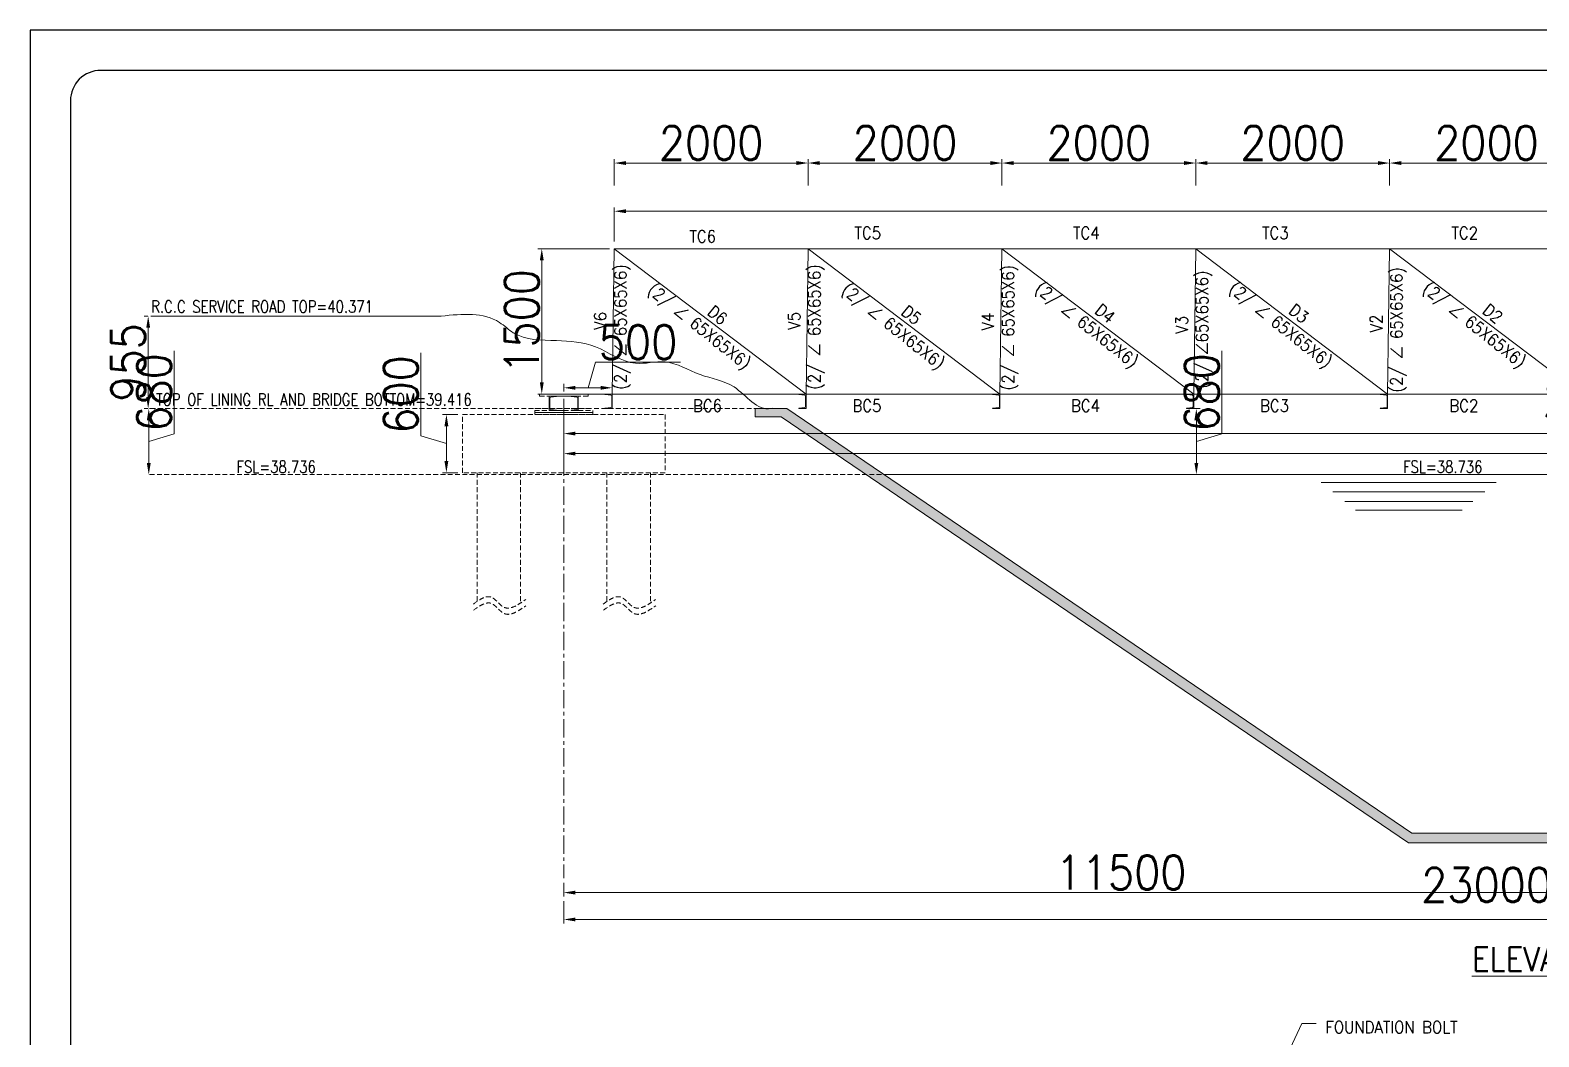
# Model space of a CAD drawing. Header units: millimetres. Extents: x 0 to 1124626, y -157535 to 82123.
# Drawn here: x 307916 to 323483, y 21805 to 32191 of the extents above; entities that cross this region are included whole.
import ezdxf

# ---------------------------------------------------------------- set-up
doc = ezdxf.new("R2010")
doc.units = ezdxf.units.MM
doc.header["$MEASUREMENT"] = 0
for name, pattern in [('CENTER', [2, 1.25, -0.25, 0.25, -0.25]), ('DASHED', [0.75, 0.5, -0.25]), ('HIDDEN', [0.375, 0.25, -0.125])]:
    doc.linetypes.add(name, pattern=pattern)
for name, color, linetype, lineweight in [('CN', 253, 'Continuous', 15), ('Dim', 6, 'Continuous', 13), ('HIDE', 251, 'HIDDEN', 13), ('rSHEET', 2, 'Continuous', 30), ('STR. STEEL', 25, 'Continuous', 18), ('Text', 7, 'Continuous', 15), ('TITLE TEXT', 50, 'Continuous', 18)]:
    doc.layers.add(name, color=color, linetype=linetype, lineweight=lineweight)
doc.styles.add('style1', font='romans.shx', dxfattribs={"width": 0.9, "height": 300})
doc.dimstyles.new('Copy of DIM-1', dxfattribs={"dimscale": 40, "dimtxt": 125, "dimasz": 3, "dimexe": 1, "dimexo": 1.2, "dimgap": 0.8, "dimtad": 1, "dimdec": 0, "dimzin": 1, "dimdsep": 46, "dimtxsty": 'style1', "dimcen": 2, "dimclrd": 8, "dimclre": 8, "dimclrt": 7, "dimadec": 0, "dimazin": 0, "dimtfac": 1, "dimtdec": 0, "dimtofl": 0, "dimtmove": 1, "dimatfit": 3, "dimfxl": 1, "dimtolj": 1, "dimtzin": 0, "dimlwd": 9, "dimlwe": 9, "dimarcsym": 1})

# ---------------------------------------------------------------- blocks, each defined once
blk = doc.blocks.new('*D497')
at = {"layer": 'DEFPOINTS', "color": 0, "ltscale": 20, "transparency": 16777216}
for p in [(313943, 30323), (313943, 29964), (335943, 29936)]:
    blk.add_point(p, dxfattribs=at)
at = {"layer": 'Dim', "color": 8, "lineweight": 9, "ltscale": 20, "transparency": 16777216}
for p, q in [((313943, 30012), (313943, 30363)), ((335943, 29984), (335943, 30363)), ((335823, 30323), (314063, 30323))]:
    blk.add_line(p, q, dxfattribs=at)
at = {"layer": 'Dim', "color": 8, "ltscale": 20, "transparency": 16777216}
for points in [[(314063, 30343), (314063, 30303), (313943, 30323)], [(335823, 30303), (335823, 30343), (335943, 30323)]]:
    blk.add_solid(points, dxfattribs=at)
at = {"layer": 'Dim', "color": 7, "ltscale": 20, "transparency": 16777216, "insert": (324943, 30621), "char_height": 350, "attachment_point": 5, "style": 'style1'}
blk.add_mtext('\\A1;2/ ISMC 150', dxfattribs=at)
blk = doc.blocks.new('*D498')
at = {"layer": 'DEFPOINTS', "color": 0, "ltscale": 20, "transparency": 16777216}
for p in [(313422, 28436), (336422, 28436), (336422, 28029)]:
    blk.add_point(p, dxfattribs=at)
at = {"layer": 'Dim', "color": 8, "lineweight": 9, "ltscale": 20, "transparency": 16777216}
for p, q in [((313422, 28388), (313422, 27989)), ((336422, 28388), (336422, 27989)), ((313542, 28029), (336302, 28029))]:
    blk.add_line(p, q, dxfattribs=at)
at = {"layer": 'Dim', "color": 8, "ltscale": 20, "transparency": 16777216}
for points in [[(313542, 28049), (313542, 28009), (313422, 28029)], [(336302, 28009), (336302, 28049), (336422, 28029)]]:
    blk.add_solid(points, dxfattribs=at)
at = {"layer": 'Dim', "color": 7, "ltscale": 20, "transparency": 16777216, "insert": (324922, 28327), "char_height": 350, "attachment_point": 5, "style": 'style1'}
blk.add_mtext('\\A1;2/ ISMC 200', dxfattribs=at)
blk = doc.blocks.new('*D499')
at = {"layer": 'DEFPOINTS', "color": 0, "ltscale": 20, "transparency": 16777216}
for p in [(317943, 30820), (315943, 30540), (317943, 30540)]:
    blk.add_point(p, dxfattribs=at)
at = {"layer": 'Dim', "color": 8, "lineweight": 9, "ltscale": 20, "transparency": 16777216}
for p, q in [((315943, 30588), (315943, 30860)), ((317943, 30588), (317943, 30860)), ((316063, 30820), (317823, 30820))]:
    blk.add_line(p, q, dxfattribs=at)
at = {"layer": 'Dim', "color": 8, "ltscale": 20, "transparency": 16777216}
for points in [[(316063, 30840), (316063, 30800), (315943, 30820)], [(317823, 30800), (317823, 30840), (317943, 30820)]]:
    blk.add_solid(points, dxfattribs=at)
at = {"layer": 'Dim', "color": 7, "ltscale": 20, "transparency": 16777216, "insert": (316943, 31027), "char_height": 350, "attachment_point": 5, "style": 'style1'}
blk.add_mtext('\\A1;2000', dxfattribs=at)
blk = doc.blocks.new('*D500')
at = {"layer": 'DEFPOINTS', "color": 0, "ltscale": 20, "transparency": 16777216}
for p in [(319943, 30820), (317943, 30540), (319943, 30540)]:
    blk.add_point(p, dxfattribs=at)
at = {"layer": 'Dim', "color": 8, "lineweight": 9, "ltscale": 20, "transparency": 16777216}
for p, q in [((317943, 30588), (317943, 30860)), ((319943, 30588), (319943, 30860)), ((318063, 30820), (319823, 30820))]:
    blk.add_line(p, q, dxfattribs=at)
at = {"layer": 'Dim', "color": 8, "ltscale": 20, "transparency": 16777216}
for points in [[(318063, 30840), (318063, 30800), (317943, 30820)], [(319823, 30800), (319823, 30840), (319943, 30820)]]:
    blk.add_solid(points, dxfattribs=at)
at = {"layer": 'Dim', "color": 7, "ltscale": 20, "transparency": 16777216, "insert": (318943, 31027), "char_height": 350, "attachment_point": 5, "style": 'style1'}
blk.add_mtext('\\A1;2000', dxfattribs=at)
blk = doc.blocks.new('*D501')
at = {"layer": 'DEFPOINTS', "color": 0, "ltscale": 20, "transparency": 16777216}
for p in [(321943, 30820), (319943, 30540), (321943, 30540)]:
    blk.add_point(p, dxfattribs=at)
at = {"layer": 'Dim', "color": 8, "lineweight": 9, "ltscale": 20, "transparency": 16777216}
for p, q in [((319943, 30588), (319943, 30860)), ((321943, 30588), (321943, 30860)), ((320063, 30820), (321823, 30820))]:
    blk.add_line(p, q, dxfattribs=at)
at = {"layer": 'Dim', "color": 8, "ltscale": 20, "transparency": 16777216}
for points in [[(320063, 30840), (320063, 30800), (319943, 30820)], [(321823, 30800), (321823, 30840), (321943, 30820)]]:
    blk.add_solid(points, dxfattribs=at)
at = {"layer": 'Dim', "color": 7, "ltscale": 20, "transparency": 16777216, "insert": (320943, 31027), "char_height": 350, "attachment_point": 5, "style": 'style1'}
blk.add_mtext('\\A1;2000', dxfattribs=at)
blk = doc.blocks.new('*D502')
at = {"layer": 'DEFPOINTS', "color": 0, "ltscale": 20, "transparency": 16777216}
for p in [(323943, 30820), (321943, 30540), (323943, 30540)]:
    blk.add_point(p, dxfattribs=at)
at = {"layer": 'Dim', "color": 8, "lineweight": 9, "ltscale": 20, "transparency": 16777216}
for p, q in [((321943, 30588), (321943, 30860)), ((323943, 30588), (323943, 30860)), ((322063, 30820), (323823, 30820))]:
    blk.add_line(p, q, dxfattribs=at)
at = {"layer": 'Dim', "color": 8, "ltscale": 20, "transparency": 16777216}
for points in [[(322063, 30840), (322063, 30800), (321943, 30820)], [(323823, 30800), (323823, 30840), (323943, 30820)]]:
    blk.add_solid(points, dxfattribs=at)
at = {"layer": 'Dim', "color": 7, "ltscale": 20, "transparency": 16777216, "insert": (322943, 31027), "char_height": 350, "attachment_point": 5, "style": 'style1'}
blk.add_mtext('\\A1;2000', dxfattribs=at)
blk = doc.blocks.new('*D508')
at = {"layer": 'DEFPOINTS', "color": 0, "ltscale": 20, "transparency": 16777216}
for p in [(336422, 28193), (313422, 28069), (336422, 27822)]:
    blk.add_point(p, dxfattribs=at)
at = {"layer": 'Dim', "color": 8, "lineweight": 9, "ltscale": 20, "transparency": 16777216}
for p, q in [((313422, 28021), (313422, 27782)), ((336422, 28145), (336422, 27782)), ((313542, 27822), (336302, 27822))]:
    blk.add_line(p, q, dxfattribs=at)
at = {"layer": 'Dim', "color": 8, "ltscale": 20, "transparency": 16777216}
for points in [[(313542, 27842), (313542, 27802), (313422, 27822)], [(336302, 27802), (336302, 27842), (336422, 27822)]]:
    blk.add_solid(points, dxfattribs=at)
at = {"layer": 'Dim', "color": 7, "ltscale": 20, "transparency": 16777216, "insert": (324922, 28029), "char_height": 350, "attachment_point": 5, "style": 'style1'}
blk.add_mtext('\\A1;23000', dxfattribs=at)
blk = doc.blocks.new('*D509')
at = {"layer": 'DEFPOINTS', "color": 0, "ltscale": 20, "transparency": 16777216}
for p in [(313195, 29936), (313943, 29936), (313922, 28436)]:
    blk.add_point(p, dxfattribs=at)
at = {"layer": 'Dim', "color": 8, "lineweight": 9, "ltscale": 20, "transparency": 16777216}
for p, q in [((313895, 29936), (313155, 29936)), ((313195, 28556), (313195, 29816)), ((313874, 28436), (313155, 28436))]:
    blk.add_line(p, q, dxfattribs=at)
at = {"layer": 'Dim', "color": 8, "ltscale": 20, "transparency": 16777216}
for points in [[(313215, 29816), (313175, 29816), (313195, 29936)], [(313175, 28556), (313215, 28556), (313195, 28436)]]:
    blk.add_solid(points, dxfattribs=at)
at = {"layer": 'Dim', "color": 7, "ltscale": 20, "transparency": 16777216, "insert": (312988, 29186), "char_height": 350, "attachment_point": 5, "rotation": 90, "style": 'style1'}
blk.add_mtext('\\A1;1500', dxfattribs=at)
blk = doc.blocks.new('*D511')
at = {"layer": 'DEFPOINTS', "color": 0, "ltscale": 20, "transparency": 16777216}
for p in [(315943, 30820), (313943, 30540), (315943, 30540)]:
    blk.add_point(p, dxfattribs=at)
at = {"layer": 'Dim', "color": 8, "lineweight": 9, "ltscale": 20, "transparency": 16777216}
for p, q in [((313943, 30588), (313943, 30860)), ((315943, 30588), (315943, 30860)), ((314063, 30820), (315823, 30820))]:
    blk.add_line(p, q, dxfattribs=at)
at = {"layer": 'Dim', "color": 8, "ltscale": 20, "transparency": 16777216}
for points in [[(314063, 30840), (314063, 30800), (313943, 30820)], [(315823, 30800), (315823, 30840), (315943, 30820)]]:
    blk.add_solid(points, dxfattribs=at)
at = {"layer": 'Dim', "color": 7, "ltscale": 20, "transparency": 16777216, "insert": (314943, 31027), "char_height": 350, "attachment_point": 5, "style": 'style1'}
blk.add_mtext('\\A1;2000', dxfattribs=at)
blk = doc.blocks.new('*D512')
at = {"layer": 'DEFPOINTS', "color": 0, "ltscale": 20, "transparency": 16777216}
for p in [(313422, 28501), (313422, 28416), (313922, 28436)]:
    blk.add_point(p, dxfattribs=at)
at = {"layer": 'Dim', "color": 8, "lineweight": 9, "ltscale": 20, "transparency": 16777216}
for p, q in [((313751, 28764), (313672, 28501)), ((314625, 28764), (313751, 28764)), ((313422, 28464), (313422, 28541)), ((313802, 28501), (313542, 28501)), ((313922, 28484), (313922, 28541))]:
    blk.add_line(p, q, dxfattribs=at)
at = {"layer": 'Dim', "color": 8, "ltscale": 20, "transparency": 16777216}
for points in [[(313542, 28521), (313542, 28481), (313422, 28501)], [(313802, 28481), (313802, 28521), (313922, 28501)]]:
    blk.add_solid(points, dxfattribs=at)
at = {"layer": 'Dim', "color": 7, "ltscale": 20, "transparency": 16777216, "insert": (314188, 28971), "char_height": 350, "attachment_point": 5, "style": 'style1'}
blk.add_mtext('\\A1;500', dxfattribs=at)
blk = doc.blocks.new('*D515')
at = {"layer": 'DEFPOINTS', "color": 0, "ltscale": 20, "transparency": 16777216}
for p in [(312211, 28225), (312377, 28225), (312377, 27625)]:
    blk.add_point(p, dxfattribs=at)
at = {"layer": 'Dim', "color": 8, "lineweight": 9, "ltscale": 20, "transparency": 16777216}
for p, q in [((311948, 28862), (311948, 28004)), ((312329, 28225), (312171, 28225)), ((312211, 27745), (312211, 28105)), ((311948, 28004), (312211, 27925)), ((312329, 27625), (312171, 27625))]:
    blk.add_line(p, q, dxfattribs=at)
at = {"layer": 'Dim', "color": 8, "ltscale": 20, "transparency": 16777216}
for points in [[(312231, 28105), (312191, 28105), (312211, 28225)], [(312191, 27745), (312231, 27745), (312211, 27625)]]:
    blk.add_solid(points, dxfattribs=at)
at = {"layer": 'Dim', "color": 7, "ltscale": 20, "transparency": 16777216, "insert": (311741, 28433), "char_height": 350, "attachment_point": 5, "rotation": 90, "style": 'style1'}
blk.add_mtext('\\A1;600', dxfattribs=at)
blk = doc.blocks.new('*D597')
at = {"layer": 'DEFPOINTS', "color": 0, "ltscale": 20, "transparency": 16777216}
for p in [(309101, 28286), (309140, 28286), (309101, 27606)]:
    blk.add_point(p, dxfattribs=at)
at = {"layer": 'Dim', "color": 8, "lineweight": 9, "ltscale": 20, "transparency": 16777216}
for p, q in [((309403, 28883), (309403, 28025)), ((309149, 28286), (309180, 28286)), ((309140, 27726), (309140, 28166)), ((309403, 28025), (309140, 27946)), ((309149, 27606), (309180, 27606))]:
    blk.add_line(p, q, dxfattribs=at)
at = {"layer": 'Dim', "color": 8, "ltscale": 20, "transparency": 16777216}
for points in [[(309160, 28166), (309120, 28166), (309140, 28286)], [(309120, 27726), (309160, 27726), (309140, 27606)]]:
    blk.add_solid(points, dxfattribs=at)
at = {"layer": 'Dim', "color": 7, "ltscale": 20, "transparency": 16777216, "insert": (309196, 28454), "char_height": 350, "attachment_point": 5, "rotation": 90, "style": 'style1'}
blk.add_mtext('\\A1;680', dxfattribs=at)
blk = doc.blocks.new('*D598')
at = {"layer": 'DEFPOINTS', "color": 0, "ltscale": 20, "transparency": 16777216}
for p in [(309134, 29241), (309180, 29241), (309180, 28286)]:
    blk.add_point(p, dxfattribs=at)
at = {"layer": 'Dim', "color": 8, "lineweight": 9, "ltscale": 20, "transparency": 16777216}
for p, q in [((309132, 29241), (309094, 29241)), ((309134, 28406), (309134, 29121)), ((309132, 28286), (309094, 28286))]:
    blk.add_line(p, q, dxfattribs=at)
at = {"layer": 'Dim', "color": 8, "ltscale": 20, "transparency": 16777216}
for points in [[(309154, 29121), (309114, 29121), (309134, 29241)], [(309114, 28406), (309154, 28406), (309134, 28286)]]:
    blk.add_solid(points, dxfattribs=at)
at = {"layer": 'Dim', "color": 7, "ltscale": 20, "transparency": 16777216, "insert": (308927, 28763), "char_height": 350, "attachment_point": 5, "rotation": 90, "style": 'style1'}
blk.add_mtext('\\A1;955', dxfattribs=at)
blk = doc.blocks.new('*D599')
at = {"layer": 'DEFPOINTS', "color": 0, "ltscale": 20, "transparency": 16777216}
for p in [(324922, 23555), (313422, 23443), (324922, 23293)]:
    blk.add_point(p, dxfattribs=at)
at = {"layer": 'Dim', "color": 8, "lineweight": 9, "ltscale": 20, "transparency": 16777216}
for p, q in [((324922, 23507), (324922, 23253)), ((313422, 23395), (313422, 23253)), ((313542, 23293), (324802, 23293))]:
    blk.add_line(p, q, dxfattribs=at)
at = {"layer": 'Dim', "color": 8, "ltscale": 20, "transparency": 16777216}
for points in [[(313542, 23313), (313542, 23273), (313422, 23293)], [(324802, 23273), (324802, 23313), (324922, 23293)]]:
    blk.add_solid(points, dxfattribs=at)
at = {"layer": 'Dim', "color": 7, "ltscale": 20, "transparency": 16777216, "insert": (319172, 23500), "char_height": 350, "attachment_point": 5, "style": 'style1'}
blk.add_mtext('\\A1;11500', dxfattribs=at)
blk = doc.blocks.new('*D601')
at = {"layer": 'DEFPOINTS', "color": 0, "ltscale": 20, "transparency": 16777216}
for p in [(313422, 23253), (336422, 23253), (336422, 23016)]:
    blk.add_point(p, dxfattribs=at)
at = {"layer": 'Dim', "color": 8, "lineweight": 9, "ltscale": 20, "transparency": 16777216}
for p, q in [((313422, 23205), (313422, 22976)), ((336422, 23205), (336422, 22976)), ((313542, 23016), (336302, 23016))]:
    blk.add_line(p, q, dxfattribs=at)
at = {"layer": 'Dim', "color": 8, "ltscale": 20, "transparency": 16777216}
for points in [[(313542, 23036), (313542, 22996), (313422, 23016)], [(336302, 22996), (336302, 23036), (336422, 23016)]]:
    blk.add_solid(points, dxfattribs=at)
at = {"layer": 'Dim', "color": 7, "ltscale": 20, "transparency": 16777216, "insert": (324922, 23314), "char_height": 350, "attachment_point": 5, "style": 'style1'}
blk.add_mtext('\\A1;23000 C/C OF PILE CAP', dxfattribs=at)
blk = doc.blocks.new('*D550')
at = {"layer": 'DEFPOINTS', "color": 0, "ltscale": 20, "transparency": 16777216}
for p in [(319847, 28286), (319847, 27606), (319949, 27606)]:
    blk.add_point(p, dxfattribs=at)
at = {"layer": 'Dim', "color": 8, "lineweight": 9, "ltscale": 20, "transparency": 16777216}
for p, q in [((320212, 28883), (320212, 28025)), ((319895, 28286), (319989, 28286)), ((319949, 28166), (319949, 27726)), ((320212, 28025), (319949, 27946)), ((319895, 27606), (319989, 27606))]:
    blk.add_line(p, q, dxfattribs=at)
at = {"layer": 'Dim', "color": 8, "ltscale": 20, "transparency": 16777216}
for points in [[(319969, 28166), (319929, 28166), (319949, 28286)], [(319929, 27726), (319969, 27726), (319949, 27606)]]:
    blk.add_solid(points, dxfattribs=at)
at = {"layer": 'Dim', "color": 7, "ltscale": 20, "transparency": 16777216, "insert": (320005, 28454), "char_height": 350, "attachment_point": 5, "rotation": 90, "style": 'style1'}
blk.add_mtext('\\A1;680', dxfattribs=at)

msp = doc.modelspace()

# ---------------------------------------------------------------- hatches: boundary and pattern name
at = {"layer": 'Dim', "ltscale": 20}
h = msp.add_hatch(dxfattribs=at)
h.set_pattern_fill('AR-CONC', color=256, scale=50)
h.set_pattern_definition([(50, (169089.5, -2871.46), (358.6301, -31.37607), [37.5, -412.5]), (355, (169089.5, -2871.46), (-69.3757, 376.0961), [30, -330]), (100.45144, (169119.37, -2874.07), (289.2544, 344.72), [31.8701, -350.57106]), (46.1842, (169089.5, -2771.46), (533.6207, -82.7596), [56.25, -618.75]), (96.63564, (169133.95, -2778.36), (467.331, 487.0593), [47.8052, -525.8569]), (351.18416, (169089.5, -2771.46), (467.331, 487.0593), [45, -495]), (21, (169139.5, -2796.46), (298.45353, -201.30945), [37.5, -412.5]), (326, (169139.5, -2796.46), (121.6577, 362.575), [30, -330]), (71.45144, (169164.36, -2813.23), (420.1112, 161.2656), [31.8701, -350.57106]), (37.5, (169089.49, -2871.46), (6.07993, 166.44693), [0, -326, 0, -335, 0, -331.25]), (7.5, (169089.49, -2871.46), (131.53477, 197.20586), [0, -191, 0, -318.5, 0, -126.25]), (327.5, (168977.99, -2871.46), (266.91122, -11.27744), [0, -125, 0, -390, 0, -517.5]), (317.5, (168927.99, -2871.46), (291.5931, 50.0525), [0, -162.5, 0, -259, 0, -367.5])])
h.paths.add_polyline_path([(316723.5586, 27605.9832), (316545.5541, 27605.9832), (322138.9011, 23807.7103, 0.1502506476), (322144.5189, 23805.9832), (324922.1887, 23805.9832), (324922.1887, 23905.9832), (322172.1887, 23905.9832)])
edge = h.paths.add_edge_path()
edge.add_line((315722.1887, 28285.9832), (315559.0305, 28285.9832))
edge.add_spline(control_points=[(315559.0305, 28285.9832), (315537.859, 28282.0282), (315517.4318, 28282.3282), (315497.5712, 28285.9832)], knot_values=[3526.4432246046, 3526.4432246046, 3526.4432246046, 3526.4432246046, 3592.0427705407, 3592.0427705407, 3592.0427705407, 3592.0427705407], degree=3, periodic=0)
edge.add_line((315497.5712, 28285.9832), (315395.8724, 28285.9832))
edge.add_line((315395.8724, 28285.9832), (315395.8724, 28203.2547))
edge.add_line((315395.8724, 28203.2547), (315666.0103, 28203.2547))
edge.add_line((315666.0103, 28203.2547), (316545.5541, 27605.9832))
edge.add_line((316545.5541, 27605.9832), (316723.5586, 27605.9832))
edge.add_line((316723.5586, 27605.9832), (315722.1887, 28285.9832))
edge = h.paths.add_edge_path()
edge.add_line((334178.3671, 28203.2547), (334448.505, 28203.2547))
edge.add_line((334448.505, 28203.2547), (334448.505, 28285.9832))
edge.add_line((334448.505, 28285.9832), (334346.8063, 28285.9832))
edge.add_spline(control_points=[(334346.8063, 28285.9832), (334326.9456, 28282.3282), (334306.5184, 28282.0282), (334285.3469, 28285.9832)], knot_values=[3526.4432246046, 3526.4432246046, 3526.4432246046, 3526.4432246046, 3592.0427705407, 3592.0427705407, 3592.0427705407, 3592.0427705407], degree=3, periodic=0)
edge.add_line((334285.3469, 28285.9832), (334122.1887, 28285.9832))
edge.add_line((334122.1887, 28285.9832), (327672.1887, 23905.9832))
edge.add_line((327672.1887, 23905.9832), (324922.1887, 23905.9832))
edge.add_line((324922.1887, 23905.9832), (324922.1887, 23805.9832))
edge.add_line((324922.1887, 23805.9832), (327699.8585, 23805.9832))
edge.add_arc((327699.8585, 23815.9832), 10, 270, 304.17924052)
edge.add_line((327705.4763, 23807.7103), (334178.3671, 28203.2547))

# ---------------------------------------------------------------- linework, layer by layer
at = {"layer": 'CN', "ltscale": 20}
for p, q in [((313942.8856, 29936.3402), (313922.1887, 28435.9832)), ((315942.8856, 29936.3402), (315922.1887, 28435.9832)), ((317942.8856, 29936.3402), (317922.1887, 28435.9832)), ((317942.8856, 29936.3402), (319922.1887, 28435.9832)), ((319942.8856, 29936.3402), (319922.1887, 28435.9832)), ((319942.8856, 29936.3402), (321922.1887, 28435.9832)), ((321942.8856, 29936.3402), (321922.1887, 28435.9832)), ((321942.8856, 29936.3402), (323922.1887, 28435.9832)), ((313272.1887, 28435.9832), (333922.1887, 28435.9832)), ((317922.1887, 28435.9832), (336572.1887, 28435.9832))]:
    msp.add_line(p, q, dxfattribs=at)
at = {"layer": 'CN', "linetype": 'Continuous', "ltscale": 5}
for p, q in [((313942.8856, 29936.3402), (335942.8856, 29936.3402)), ((313942.8856, 29936.3402), (315922.1887, 28435.9832)), ((315942.8856, 29936.3402), (317922.1887, 28435.9832))]:
    msp.add_line(p, q, dxfattribs=at)
at = {"layer": 'CN', "color": 252, "linetype": 'CENTER', "ltscale": 150, "true_color": 0x939598}
msp.add_line((313422.1887, 27781.8514), (313422.1887, 23442.9382), dxfattribs=at)
at = {"layer": 'Dim', "ltscale": 20}
for p, q in [((309159.5905, 29240.9832), (312158.5305, 29240.9832)), ((313372.1887, 28415.9832), (313472.1887, 28415.9832)), ((313372.1887, 28265.9832), (313472.1887, 28265.9832)), ((315395.8724, 28285.9832), (315395.8724, 28203.2547)), ((315395.8724, 28285.9832), (315722.1887, 28285.9832)), ((315666.0103, 28203.2547), (315395.8724, 28203.2547)), ((322138.9011, 23807.7103), (315666.0103, 28203.2547)), ((322172.1887, 23905.9832), (315722.1887, 28285.9832)), ((322172.1887, 23905.9832), (327672.1887, 23905.9832)), ((322144.5189, 23805.9832), (327699.8585, 23805.9832))]:
    msp.add_line(p, q, dxfattribs=at)
at = {"layer": 'Dim', "color": 31, "linetype": 'DASHED', "ltscale": 100, "true_color": 0xfecc66}
for p, q in [((309159.5905, 28285.9832), (315395.8724, 28285.9832)), ((309150.4219, 27605.9832), (316723.5586, 27605.9832))]:
    msp.add_line(p, q, dxfattribs=at)
at = {"layer": 'Dim', "color": 4, "ltscale": 20}
for p, q in [((316723.5586, 27605.9832), (333120.8188, 27605.9832)), ((321237.7091, 27524.2438), (323043.8078, 27524.2438)), ((321356.8345, 27428.5001), (322924.6824, 27428.5001)), ((321479.8029, 27329.6678), (322801.714, 27329.6678)), ((321591.2431, 27240.101), (322690.2739, 27240.101))]:
    msp.add_line(p, q, dxfattribs=at)
at = {"layer": 'Dim', "ltscale": 20}
msp.add_arc((322144.5189, 23815.9832), 10, 235.82075948, 270, dxfattribs=at)
msp.add_spline([(312158.5305, 29240.9832), (312759.4917, 29175.0951), (312901.1693, 29068.9414), (313347.4521, 28987.5568), (313747.6901, 28923.8645), (314162.0957, 28754.0184), (314466.7009, 28768.1723), (314827.9779, 28637.2494), (315178.6293, 28509.8647), (315559.0305, 28285.9832), (315578.8673, 28290.4802)], degree=3, dxfattribs=at)
at = {"layer": 'HIDE', "linetype": 'HIDDEN', "ltscale": 200}
for p, q in [((313122.1887, 28285.9832), (313722.1887, 28285.9832)), ((313122.1887, 28245.9832), (313122.1887, 28225.2155)), ((313122.1887, 28245.9832), (313722.1887, 28245.9832)), ((313722.1887, 28245.9832), (313722.1887, 28225.2155)), ((312527.1887, 27625.2155), (312527.1887, 26294.4831)), ((312977.1887, 27625.2155), (312977.1887, 26294.4831)), ((313867.1887, 27625.2155), (313867.1887, 26294.4831)), ((314317.1887, 27625.2155), (314317.1887, 26294.4831))]:
    msp.add_line(p, q, dxfattribs=at)
for points in [[(313172.1887, 28436.7508), (313672.1887, 28436.7508), (313672.1887, 28415.9832), (313172.1887, 28415.9832)], [(314467.1887, 28225.2155), (314467.1887, 27625.2155), (312377.1887, 27625.2155), (312377.1887, 28225.2155)], [(313122.1887, 28266.7508), (313722.1887, 28266.7508), (313722.1887, 28245.9832), (313122.1887, 28245.9832)], [(313122.1887, 28245.9832), (313722.1887, 28245.9832), (313722.1887, 28225.2155), (313122.1887, 28225.2155)]]:
    msp.add_lwpolyline(points, close=True, dxfattribs=at)
for points in [[(312489.1118, 26270.6152), (312671.5347, 26341.2715), (312805.0537, 26236.786), (313029.014, 26316.8755)], [(313829.1118, 26270.6152), (314011.5347, 26341.2715), (314145.0537, 26236.786), (314369.014, 26316.8755)], [(312490.6758, 26206.5561), (312673.0986, 26277.2124), (312806.6176, 26172.727), (313030.5779, 26252.8164)], [(313830.6758, 26206.5561), (314013.0986, 26277.2124), (314146.6176, 26172.727), (314370.5779, 26252.8164)]]:
    msp.add_spline(points, degree=3, dxfattribs=at)
at = {"layer": 'rSHEET'}
msp.add_lwpolyline([(307916.297, 1320.8501), (351575.1396, 1320.8501), (351575.1396, 32190.7703), (307916.297, 32190.7703)], close=True, dxfattribs=at)
msp.add_lwpolyline([(308643.9444, 1735.869), (350847.4923, 1735.869, 0.4142135624), (351159.3411, 2047.7179), (351159.3411, 31463.9026, 0.4142135624), (350847.4923, 31775.7515), (308643.9444, 31775.7515, 0.4142135624), (308332.0955, 31463.9026), (308332.0955, 2047.7179, 0.4142135624)], format="xyb", close=True, dxfattribs=at)
at = {"layer": 'STR. STEEL', "ltscale": 20}
for points in [[(313272.1887, 28265.9832), (313347.1887, 28265.9832), (313347.1887, 28269.1803, 0.383864035), (313345.0396, 28271.5672), (313286.8434, 28277.6839, -0.383864035), (313277.8887, 28287.6291), (313277.8887, 28394.3372, -0.383864035), (313286.8434, 28404.2825), (313345.0396, 28410.3991, 0.383864035), (313347.1887, 28412.786), (313347.1887, 28415.9832), (313272.1887, 28415.9832)], [(313572.1887, 28265.9832), (313497.1887, 28265.9832), (313497.1887, 28269.1803, -0.383864035), (313499.3378, 28271.5672), (313557.534, 28277.6839, 0.383864035), (313566.4887, 28287.6291), (313566.4887, 28394.3372, 0.383864035), (313557.534, 28404.2825), (313499.3378, 28410.3991, -0.383864035), (313497.1887, 28412.786), (313497.1887, 28415.9832), (313572.1887, 28415.9832)], [(313922.1887, 28285.9832), (313847.1887, 28285.9832), (313847.1887, 28289.1803, -0.383864035), (313849.3378, 28291.5672), (313907.534, 28297.6839, 0.383864035), (313916.4887, 28307.6291), (313916.4887, 28414.3372, 0.383864035), (313907.534, 28424.2825), (313849.3378, 28430.3991, -0.383864035), (313847.1887, 28432.786), (313847.1887, 28435.9832), (313922.1887, 28435.9832)], [(315922.1887, 28285.9832), (315847.1887, 28285.9832), (315847.1887, 28289.1803, -0.383864035), (315849.3378, 28291.5672), (315907.534, 28297.6839, 0.383864035), (315916.4887, 28307.6291), (315916.4887, 28414.3372, 0.383864035), (315907.534, 28424.2825), (315849.3378, 28430.3991, -0.383864035), (315847.1887, 28432.786), (315847.1887, 28435.9832), (315922.1887, 28435.9832)], [(317922.1887, 28285.9832), (317847.1887, 28285.9832), (317847.1887, 28289.1803, -0.383864035), (317849.3378, 28291.5672), (317907.534, 28297.6839, 0.383864035), (317916.4887, 28307.6291), (317916.4887, 28414.3372, 0.383864035), (317907.534, 28424.2825), (317849.3378, 28430.3991, -0.383864035), (317847.1887, 28432.786), (317847.1887, 28435.9832), (317922.1887, 28435.9832)], [(319922.1887, 28285.9832), (319847.1887, 28285.9832), (319847.1887, 28289.1803, -0.383864035), (319849.3378, 28291.5672), (319907.534, 28297.6839, 0.383864035), (319916.4887, 28307.6291), (319916.4887, 28414.3372, 0.383864035), (319907.534, 28424.2825), (319849.3378, 28430.3991, -0.383864035), (319847.1887, 28432.786), (319847.1887, 28435.9832), (319922.1887, 28435.9832)], [(321922.1887, 28285.9832), (321847.1887, 28285.9832), (321847.1887, 28289.1803, -0.383864035), (321849.3378, 28291.5672), (321907.534, 28297.6839, 0.383864035), (321916.4887, 28307.6291), (321916.4887, 28414.3372, 0.383864035), (321907.534, 28424.2825), (321849.3378, 28430.3991, -0.383864035), (321847.1887, 28432.786), (321847.1887, 28435.9832), (321922.1887, 28435.9832)]]:
    msp.add_lwpolyline(points, format="xyb", close=True, dxfattribs=at)

# ---------------------------------------------------------------- texts
at = {"layer": 'Text', "ltscale": 20, "style": 'style1', "width": 0.8}
for s, p in [('R.C.C SERVICE ROAD TOP=40.371', (309165.0724, 29277.2121)), ('TOP OF LINING RL AND BRIDGE BOTTOM=39.416', (309214.6977, 28317.6656)), ('FSL=38.736', (310045.3058, 27623.6955)), ('FSL=38.736', (322082.1618, 27623.6955))]:
    msp.add_text(s, height=125, dxfattribs=at).set_placement(p)
at = {"layer": 'Text', "ltscale": 20, "char_height": 125, "style": 'style1'}
for s, insert, width, attachment_point in [('TC6', (314718.5353, 30124.894), 111.984005, 1), ('TC5', (316421.6692, 30161.2255), 111.984005, 1), ('TC4', (318675.9685, 30161.2255), 111.984005, 1), ('TC3', (320627.2041, 30161.2255), 111.984005, 1), ('TC2', (322581.0832, 30161.2255), 111.984005, 1), ('BC6', (314755.4688, 28379.324), 111.984005, 1), ('BC5', (316400.9723, 28379.324), 111.984005, 1), ('BC4', (318655.2716, 28379.324), 111.984005, 1), ('BC3', (320606.5072, 28379.324), 111.984005, 1), ('BC2', (322560.3862, 28379.324), 111.984005, 1), ('FOUNDATION BOLT', (321280.4484, 21842.0106), 1577.336222, 7)]:
    msp.add_mtext(s, dxfattribs=dict(at, insert=insert, width=width, attachment_point=attachment_point))
at = {"layer": 'Text', "ltscale": 20, "char_height": 125, "attachment_point": 1, "style": 'style1'}
for s, insert, width, rotation in [('\\pxi10.7408;V6\\P\\pi5.79088;(2/ ∠ 65X65X6)', (313735.9843, 27758.2591), 2273.07458, 90), ('\\pxi10.7408;V5\\P\\pi5.79088;(2/ ∠ 65X65X6)', (315735.9843, 27758.3456), 2273.07458, 90), ('\\pi1342.6;V4\\P\\pi723.86;(2/ ∠ 65X65X6)', (317735.6038, 27751.3848), 2273.07458, 90), ('\\pxi10.5624;D4\\P\\pi5.59088;(2/ ∠ 65X65X6)', (317937.1514, 30202.6952), 2822.717504, 321.33452198), ('\\pi1345.3;V3\\P\\pi780.11;(2/ ∠65X65X6)', (319735.9691, 27714.9159), 2273.07458, 90), ('\\pxi10.5624;D3\\P\\pi5.59088;(2/ ∠ 65X65X6)', (319937.1514, 30202.6952), 2822.717504, 321.33452198), ('\\pi1345.3;V2\\P\\pi723.86;(2/ ∠ 65X65X6)', (321743.1308, 27729.2248), 2273.07458, 90), ('\\pxi10.5624;D2\\P\\pi5.59088;(2/ ∠ 65X65X6)', (321937.1514, 30202.6952), 2822.717504, 321.33452198), ('\\pxi10.5624;D6\\P\\pi5.59088;(2/ ∠ 65X65X6)', (313939.99, 30187.2946), 2822.717504, 321.33452198), ('\\pxi10.5624;D5\\P\\pi5.59088;(2/ ∠ 65X65X6)', (315939.99, 30187.2946), 2822.717504, 321.33452198)]:
    msp.add_mtext(s, dxfattribs=dict(at, insert=insert, width=width, rotation=rotation))
at = {"layer": 'TITLE TEXT', "ltscale": 20, "insert": (322792.6254, 22731.1359), "char_height": 250, "width": 8570.669872, "attachment_point": 1, "style": 'style1'}
msp.add_mtext('{\\LELEVATION VIEW}', dxfattribs=at)

# ---------------------------------------------------------------- dimensions: what is measured, and where the dimension line sits
at = {"layer": 'Dim', "ltscale": 20}
dim = msp.add_linear_dim(base=(313943.2662, 30322.9067), p1=(335942.8856, 29936.3402), p2=(313943.2662, 29963.9243), angle=180, text='2/ ISMC 150', dimstyle='Copy of DIM-1', override={"dimtxt": 125}, dxfattribs=at)
dim.commit()
dim.dimension.update_dxf_attribs({"geometry": '*D497', "text_midpoint": (324943.0759, 30620.9067)})
for base, p1, p2, picture, middle in [((315942.8856, 30819.7942), (313942.8856, 30540.2803), (315942.8856, 30540.2803), '*D511', (314942.8856, 31026.7942)), ((317942.8856, 30819.7942), (315942.8856, 30540.2803), (317942.8856, 30540.2803), '*D499', (316942.8856, 31026.7942)), ((319942.8856, 30819.7942), (317942.8856, 30540.2803), (319942.8856, 30540.2803), '*D500', (318942.8856, 31026.7942)), ((321942.8856, 30819.7942), (319942.8856, 30540.2803), (321942.8856, 30540.2803), '*D501', (320942.8856, 31026.7942)), ((323942.8856, 30819.7942), (321942.8856, 30540.2803), (323942.8856, 30540.2803), '*D502', (322942.8856, 31026.7942)), ((313422.1887, 28501.2143), (313922.1887, 28435.9832), (313422.1887, 28415.9832), '*D512', (313783.0888, 28971.2143)), ((336422.1887, 27821.8514), (313422.1887, 28068.7014), (336422.1887, 28193.0548), '*D508', (324922.1887, 28028.8514))]:
    dim = msp.add_linear_dim(base=base, p1=p1, p2=p2, dimstyle='Copy of DIM-1', override={"dimtxt": 125}, dxfattribs=at)
    dim.commit()
    dim.dimension.update_dxf_attribs({"geometry": picture, "text_midpoint": middle})
for base, p1, p2, picture, middle in [((313195.4163, 29936.3402), (313922.1887, 28435.9832), (313942.8856, 29936.3402), '*D509', (312988.4163, 29186.1617)), ((312210.8361, 28225.2155), (312377.1887, 27625.2155), (312377.1887, 28225.2155), '*D515', (311740.8361, 28036.1156))]:
    dim = msp.add_linear_dim(base=base, p1=p1, p2=p2, angle=90, dimstyle='Copy of DIM-1', override={"dimtxt": 125}, dxfattribs=at)
    dim.commit()
    dim.dimension.update_dxf_attribs({"geometry": picture, "text_midpoint": middle})
for base, p1, p2, picture, middle in [((309133.5551, 29240.9832), (309180.1348, 28285.9832), (309180.1348, 29240.9832), '*D598', (308926.5551, 28763.4832)), ((309140.1348, 28285.9832), (309100.7168, 27605.9832), (309100.7168, 28285.9832), '*D597', (309196.1348, 28056.8832)), ((319948.5125, 27605.9832), (319847.1887, 28285.9832), (319847.1887, 27605.9832), '*D550', (320004.5125, 28056.8832))]:
    dim = msp.add_linear_dim(base=base, p1=p1, p2=p2, angle=90, dimstyle='Copy of DIM-1', dxfattribs=at)
    dim.commit()
    dim.dimension.update_dxf_attribs({"geometry": picture, "text_midpoint": middle})
for base, p1, p2, text, picture, middle in [((336422.1887, 28029.1393), (313422.1887, 28435.9832), (336422.1887, 28435.9832), '2/ ISMC 200', '*D498', (324922.1887, 28327.1393)), ((336422.1887, 23016.4688), (313422.1887, 23253.4445), (336422.1887, 23253.4445), '<> C/C OF PILE CAP', '*D601', (324922.1887, 23314.4688))]:
    dim = msp.add_linear_dim(base=base, p1=p1, p2=p2, text=text, dimstyle='Copy of DIM-1', dxfattribs=at)
    dim.commit()
    dim.dimension.update_dxf_attribs({"geometry": picture, "text_midpoint": middle})
dim = msp.add_linear_dim(base=(324922.1887, 23293.4445), p1=(313422.1887, 23442.9382), p2=(324922.1887, 23554.6884), dimstyle='Copy of DIM-1', dxfattribs=at)
dim.commit()
dim.dimension.update_dxf_attribs({"geometry": '*D599', "text_midpoint": (319172.1887, 23500.4445)})

# ---------------------------------------------------------------- leaders
msp.add_leader([(320637.9566, 21090.9575), (321037.9785, 21943.8932), (321186.1189, 21943.8932)], dimstyle='Copy of DIM-1', override={"dimtxt": 125, "dimasz": 3, "dimgap": 0.8, "dimtad": 0, "dimldrblk": 'Open90'}, dxfattribs=at)

doc.saveas('drawing.dxf')
